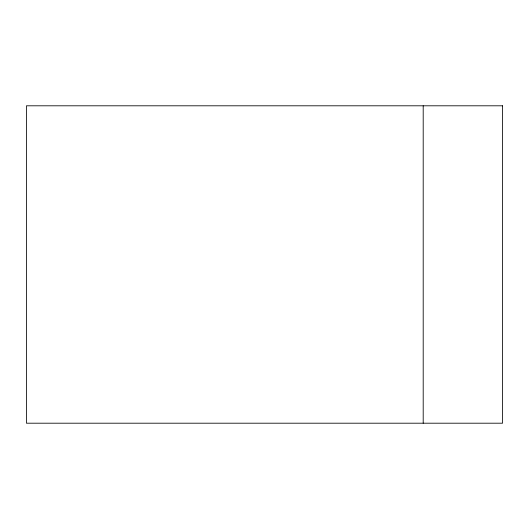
<?xml version="1.0" encoding="UTF-8"?>
<svg xmlns="http://www.w3.org/2000/svg" width="529" height="529" viewBox="0 0 529 529"><rect width="100%" height="100%" fill="white"/><g stroke="black" fill="none" stroke-linecap="round" stroke-linejoin="round"><path stroke-width="0.79" d="M423.2 105.8L423.2 423.2M502.55 105.8L26.45 105.8L26.45 423.2L502.55 423.2L502.55 105.8"/></g></svg>
